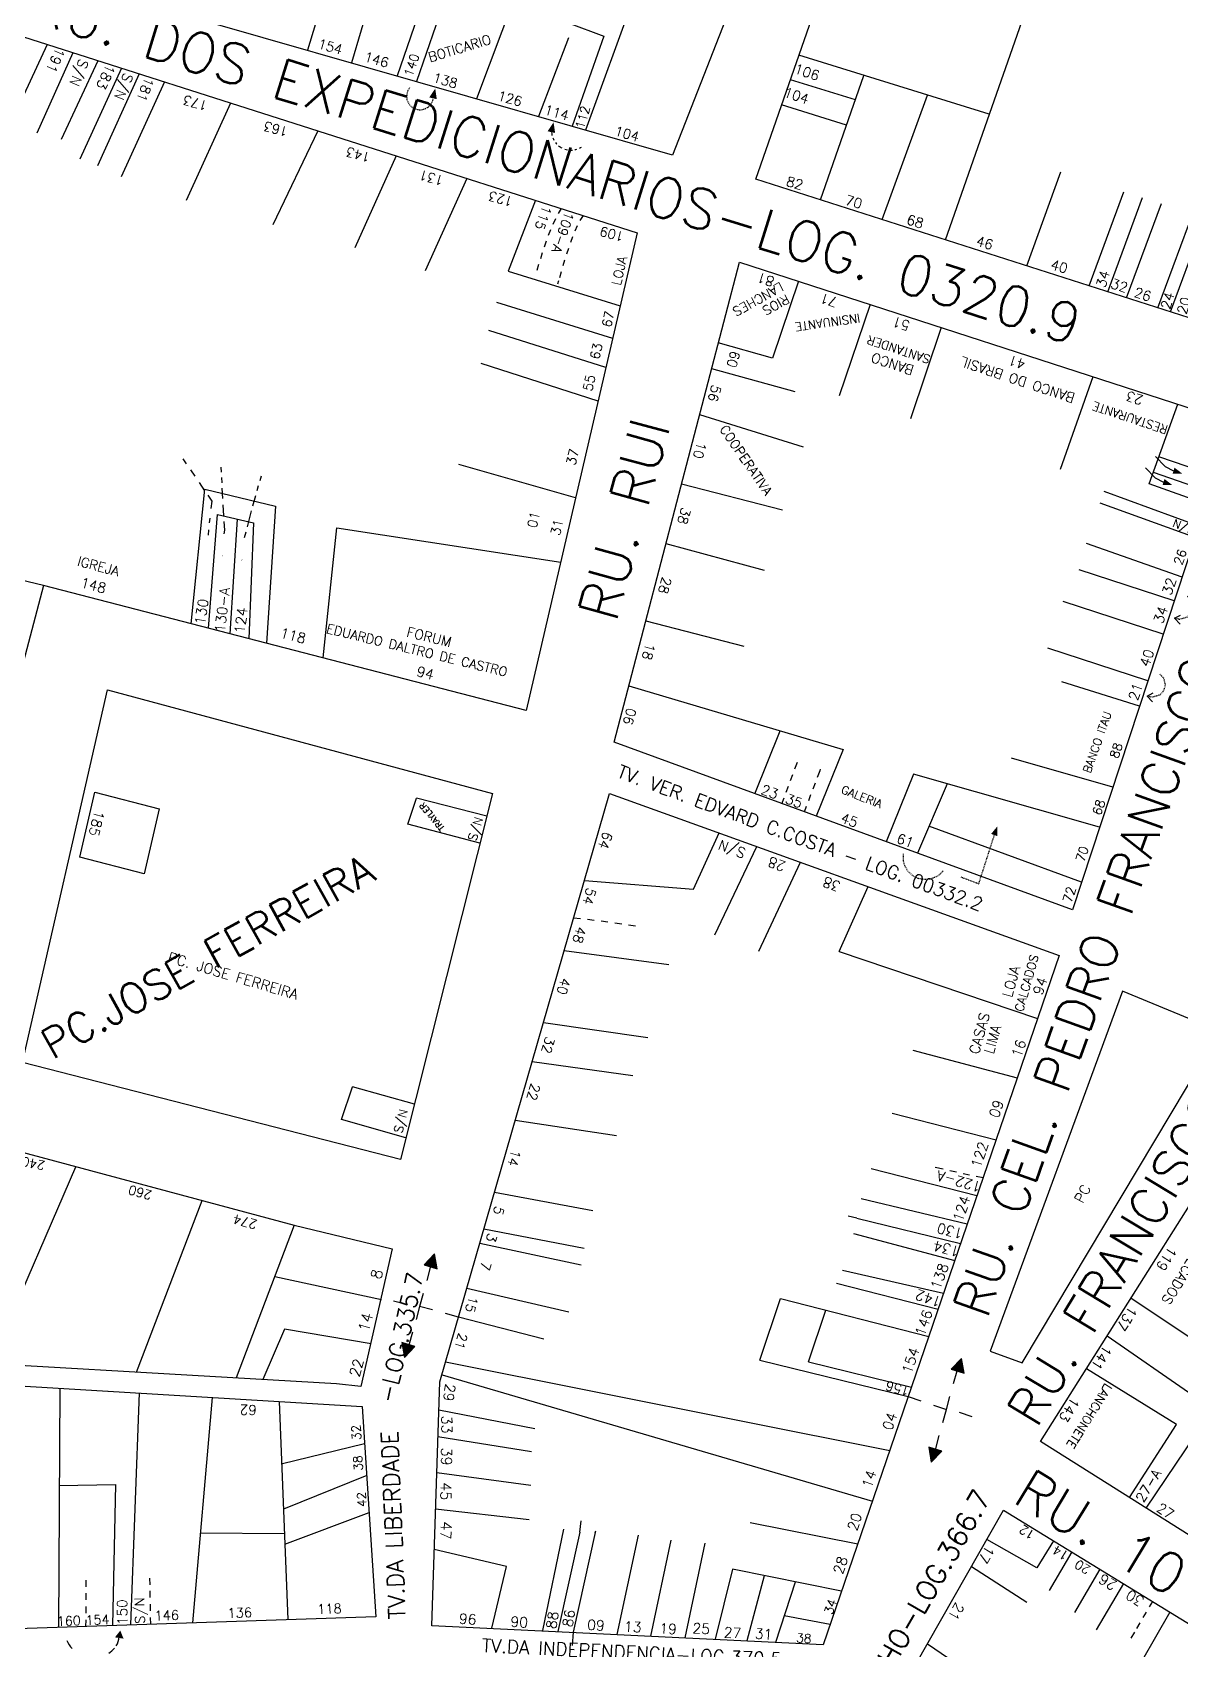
# Model space of a CAD drawing. Extents: x 714896 to 749292, y 8417558 to 8447149.
# Drawn here: x 739501.4 to 739673.9, y 8426007.8 to 8426250.7 of the extents above; entities that cross this region are included whole.
import ezdxf

# ---------------------------------------------------------------- set-up
doc = ezdxf.new("R2010")
doc.units = 0
doc.header["$MEASUREMENT"] = 0
doc.linetypes.add('ACAD_ISO03W100', pattern=[30, 12, -18])
doc.linetypes.add('ACAD_ISO07W100', pattern=[3.5, 0.5, -3])
for name, color, linetype in [('LOTE', 7, 'CONTINUOUS'), ('NUM-PORTA', 7, 'CONTINUOUS'), ('QUADRA', 6, 'CONTINUOUS'), ('TEXTO', 7, 'CONTINUOUS'), ('TEXTODERUA', 3, 'CONTINUOUS')]:
    doc.layers.add(name, color=color, linetype=linetype)
doc.styles.add('ROMANS', font='ROMANS.SHX', dxfattribs={"height": 1.5})

msp = doc.modelspace()

# ---------------------------------------------------------------- hatches: boundary and pattern name
at = {"layer": 'LOTE'}
for points in [[(739561.81, 8426067.21), (739560.25, 8426065.58), (739562.18, 8426064.98)], [(739557.26, 8426051.64), (739558.82, 8426053.28), (739556.89, 8426053.88)]]:
    msp.add_hatch(color=256, dxfattribs=at).paths.add_polyline_path(points)
at = {"layer": 'LOTE', "linetype": 'CONTINUOUS'}
msp.add_hatch(color=256, dxfattribs=at).paths.add_polyline_path([(739514.57, 8426010.64), (739513.77, 8426009.62), (739515.06, 8426009.43)])
at = {"layer": 'TEXTO'}
for points in [[(739641, 8426051.51), (739639.44, 8426049.88), (739641.37, 8426049.28)], [(739636.45, 8426035.94), (739638.01, 8426037.57), (739636.08, 8426038.17)]]:
    msp.add_hatch(color=256, dxfattribs=at).paths.add_polyline_path(points)

# ---------------------------------------------------------------- linework, layer by layer
at = {"layer": 'LOTE', "color": 7}
for p, q in [((739559.37, 8426303.53, 520.59), (739542.71, 8426247.97, 520.41)), ((739565.39, 8426300.29, 520.59), (739549.31, 8426246.08, 520.41)), ((739562.71, 8426263.04, 520.61), (739556.18, 8426244.11, 520.41)), ((739593.28, 8426260.14, 520.75), (739584.49, 8426235.98, 520.41)), ((739563.93, 8426257.39, 520.56), (739559.06, 8426243.28, 520.41)), ((739574.97, 8426259.08, 520.66), (739568.12, 8426240.68, 520.41)), ((739581.92, 8426249.84, 520.63), (739577.42, 8426238.01, 520.41)), ((739581.85, 8426252.1, 520.64), (739587.21, 8426250.1, 520.68)), ((739587.21, 8426250.1, 520.68), (739582.48, 8426236.56, 520.41)), ((739503.59, 8426248.83, 522.56), (739496.89, 8426234.35, 523.36)), ((739507.42, 8426247.6, 522.56), (739502.01, 8426235.51, 523.42)), ((739511.21, 8426246.4, 522.56), (739505.7, 8426234.55, 523.51)), ((739514.76, 8426245.26, 522.56), (739508.48, 8426231.63, 523.65)), ((739517.42, 8426244.42, 522.56), (739511.14, 8426230.62, 523.69)), ((739521.21, 8426243.21, 522.56), (739514.7, 8426228.98, 523.74)), ((739531.13, 8426240.05, 522.56), (739524.48, 8426225.42, 523.76)), ((739544.24, 8426235.87, 522.56), (739537.48, 8426221.74, 523.67)), ((739556.01, 8426232.11, 522.56), (739549.84, 8426218.32, 523.49)), ((739566.67, 8426228.72, 522.56), (739560.41, 8426214.85, 523.23)), ((739576.96, 8426225.44, 522.56), (739572.87, 8426214.79, 522.66)), ((739580.84, 8426224.2, 522.56), (739580.37, 8426223.44, 522.53)), ((739584.11, 8426223.16, 522.55), (739583.64, 8426222.4, 522.45)), ((739579.21, 8426220.99, 522.47), (739578.88, 8426220.14, 522.46)), ((739579.95, 8426222.64, 522.5), (739579.56, 8426221.82, 522.48)), ((739583.23, 8426221.6, 522.38), (739582.86, 8426220.78, 522.32)), ((739578.57, 8426219.28, 522.45), (739578.27, 8426218.41, 522.44)), ((739582.52, 8426219.94, 522.27), (739582.21, 8426219.08, 522.23)), ((739577.99, 8426217.54, 522.44), (739577.71, 8426216.66, 522.43)), ((739581.34, 8426216.46, 522.16), (739581.07, 8426215.58, 522.14)), ((739581.91, 8426218.22, 522.2), (739581.62, 8426217.34, 522.18)), ((739572.87, 8426214.79, 522.66), (739589.69, 8426209.6, 520.04)), ((739577.44, 8426215.78, 522.43), (739577.18, 8426214.89, 522.42)), ((739580.81, 8426214.69, 522.13), (739580.55, 8426213.8, 522.12)), ((739580.43, 8426213.35, 522.11), (739580.28, 8426212.84, 522.1)), ((739616.49, 8426213.29, 518.71), (739612.58, 8426201.74, 518.16)), ((739571.08, 8426210.13, 522.76), (739588.56, 8426204.73, 520.04)), ((739627.24, 8426209.78, 518.71), (739622.59, 8426196.05, 518.3)), ((739637.95, 8426206.34, 518.71), (739633.3, 8426192.61, 518.3)), ((739587.54, 8426200.32, 520.04), (739569.96, 8426205.89, 522.79)), ((739612.58, 8426201.74, 518.16), (739604.43, 8426204.01, 517.89)), ((739586.36, 8426195.26, 520.04), (739568.79, 8426200.94, 522.82)), ((739603.43, 8426200.17, 517.9), (739615.94, 8426196.72, 518.16)), ((739660.74, 8426198.95, 518.71), (739655.81, 8426185.02, 518.41)), ((739669.21, 8426182.88, 518.53), (739673.5, 8426194.81, 518.71)), ((739601.62, 8426193.26, 517.92), (739617.17, 8426188.41, 518.1)), ((739679.14, 8426183.99, 518.71), (739670.66, 8426186.91, 518.53)), ((739582.99, 8426180.74, 520.04), (739565.42, 8426185.74, 522.84)), ((739678.36, 8426181.62, 518.71), (739669.82, 8426184.56, 518.53)), ((739525.2, 8426161.85, 520.04), (739527.29, 8426182.06, 524.06)), ((739527.29, 8426182.06, 524.06), (739537.9, 8426179.5, 523.82)), ((739598.9, 8426182.86, 517.92), (739614.08, 8426178.96, 518)), ((739677.76, 8426179.82, 518.71), (739669.21, 8426182.88, 518.53)), ((739537.9, 8426179.5, 523.82), (739536.52, 8426158.93, 520.04)), ((739676.1, 8426174.79, 518.71), (739661.82, 8426179.96, 518.43)), ((739676.66, 8426176.5, 518.71), (739662.4, 8426181.7, 518.45)), ((739527.82, 8426161.17, 520.04), (739529.19, 8426178.25, 523.88)), ((739529.19, 8426178.25, 523.88), (739534.59, 8426177.01, 523.75)), ((739531.1, 8426160.33, 520.04), (739532.18, 8426177.57, 523.81)), ((739534.59, 8426177.01, 523.75), (739533.89, 8426159.6, 520.04)), ((739545.06, 8426156.72, 520.04), (739547.09, 8426176.25, 523.47)), ((739547.09, 8426176.25, 523.47), (739580.75, 8426171.09, 520.04)), ((739596.56, 8426173.89, 517.93), (739611.33, 8426169.88, 517.91)), ((739674.13, 8426168.82, 518.71), (739659.79, 8426173.9, 518.38)), ((739503.01, 8426167.58, 521.74), (739488.05, 8426171.22, 524.9)), ((739672.95, 8426165.27, 518.71), (739658.68, 8426169.96, 518.35)), ((739671.31, 8426160.28, 518.71), (739656.25, 8426165.17, 518.3)), ((739593.53, 8426162.3, 517.93), (739608.27, 8426158.46, 517.76)), ((739669, 8426153.28, 518.71), (739653.94, 8426158.16, 518.3)), ((739667.74, 8426149.48, 518.71), (739656.05, 8426153.11, 518.3)), ((739590.98, 8426152.54, 517.93), (739623.2, 8426142.96, 517.52)), ((739609.95, 8426136.3, 516.84), (739613.72, 8426145.76, 517.49)), ((739623.2, 8426142.96, 517.52), (739619.16, 8426132.93, 516.84)), ((739663.71, 8426137.28, 518.71), (739648.52, 8426141.67, 517.98)), ((739633.75, 8426139.23, 517.53), (739629.66, 8426129.1, 516.84)), ((739661.74, 8426131.32, 518.71), (739633.75, 8426139.23, 517.01)), ((739638.82, 8426137.79, 518.01), (739634.35, 8426127.38, 516.84)), ((739557.76, 8426131.74, 521.35), (739559.07, 8426135.64, 522.21)), ((739569.63, 8426132.94, 517.57), (739559.07, 8426135.64, 522.21)), ((739568.62, 8426128.9, 517.58), (739557.76, 8426131.74, 521.35)), ((739659.01, 8426123.06, 518.71), (739636.09, 8426131.43, 518.71)), ((739600.69, 8426121.97, 522.03), (739604.55, 8426130.43, 521.12)), ((739603.94, 8426115.14, 522.39), (739610.23, 8426128.39, 521.12)), ((739610.55, 8426112.65, 522.52), (739616.77, 8426126.03, 521.12)), ((739584.33, 8426123.29, 521.17), (739600.69, 8426121.97, 522.03)), ((739622.58, 8426112.6, 521.71), (739626.97, 8426122.36, 521.12)), ((739597, 8426110.62, 522.47), (739581.28, 8426112.74, 521.17)), ((739622.58, 8426112.6, 521.71), (739652.4, 8426102.54, 523.42)), ((739593.85, 8426099.67, 522.76), (739578.15, 8426101.89, 521.17)), ((739633.68, 8426097.81, 523.12), (739649.36, 8426093.66, 523.42)), ((739591.61, 8426093.95, 522.88), (739576.47, 8426096.07, 521.17)), ((739547.82, 8426087.39, 518.37), (739549.47, 8426092.31, 518.72)), ((739558.77, 8426089.69, 517.6), (739549.47, 8426092.31, 518.72)), ((739557.5, 8426084.63, 517.61), (739547.82, 8426087.39, 518.37)), ((739589.14, 8426084.96, 523.12), (739573.93, 8426087.26, 521.17)), ((739630.56, 8426088.33, 523.44), (739646.18, 8426084.36, 523.42)), ((739495.06, 8426050.69, 522.94), (739507.91, 8426080.29, 518.71)), ((739627.43, 8426080.05, 523.67), (739643.31, 8426075.98, 523.42)), ((739517.03, 8426049.43, 522.94), (739526.85, 8426075.22, 519.19)), ((739585.56, 8426073.68, 523.43), (739570.8, 8426076.45, 521.17)), ((739625.93, 8426075.55, 523.78), (739641.85, 8426071.72, 523.42)), ((739625.23, 8426072.57, 523.84), (739623.96, 8426072.86, 523.85)), ((739625.23, 8426072.57, 523.84), (739640.84, 8426068.78, 523.42)), ((739540.72, 8426071.5, 519.69), (739532, 8426048.58, 522.94)), ((739584.27, 8426068.01, 523.64), (739569.21, 8426070.94, 521.17)), ((739624.75, 8426070.29, 523.89), (739639.96, 8426066.2, 523.42)), ((739583.85, 8426065.52, 523.74), (739568.59, 8426068.78, 521.17)), ((739553.83, 8426060.29, 522.83), (739537.78, 8426063.78, 519.72)), ((739622.21, 8426062.81, 524.08), (739637.47, 8426058.9, 523.42)), ((739623.1, 8426064.75, 524.02), (739638.29, 8426061.32, 523.42)), ((739581.96, 8426058.46, 524.03), (739566.63, 8426061.99, 521.17)), ((739613.79, 8426060.52, 524.52), (739636.05, 8426054.78, 523.41)), ((739666.47, 8426060.58, 521.15), (739679.68, 8426051.75, 520.42)), ((739539.27, 8426055.92, 520.85), (739536, 8426048.35, 522.94)), ((739552.28, 8426053.7, 522.83), (739539.27, 8426055.92, 520.58)), ((739578.21, 8426054.39, 524.38), (739565.39, 8426057.7, 521.17)), ((739662.87, 8426054.89, 521.15), (739675.75, 8426046.01, 520.48)), ((739610.67, 8426051.25, 524.9), (739632.98, 8426045.8, 523.41)), ((739617.97, 8426050.99, 1047.86), (739633.46, 8426047.21, 1046.83)), ((739673.31, 8426041.58, 520.52), (739659.76, 8426049.97, 521.15)), ((739505.47, 8426047.04, 522.88), (739505.27, 8426011.13, 522.83)), ((739516.15, 8426011.49, 522.83), (739517.45, 8426046.32, 522.88)), ((739525.45, 8426011.8, 522.83), (739528.43, 8426045.66, 522.88)), ((739538.42, 8426045.06, 522.88), (739539.76, 8426012.28, 522.83)), ((739576.87, 8426040.92, 524.76), (739562.45, 8426043.73, 526.2)), ((739666.22, 8426030.6, 520.87), (739673.31, 8426041.58, 520.52)), ((739538.75, 8426035.68, 521.32), (739551.29, 8426038.74, 520.82)), ((739576.37, 8426037.49, 525), (739562.31, 8426039.75, 526.2)), ((739668.72, 8426029.03, 520.87), (739676.22, 8426040.09, 520.45)), ((739551.6, 8426033.93, 520.82), (739539.08, 8426028.85, 521.58)), ((739576.28, 8426032.42, 525.43), (739562.13, 8426034.34, 526.2)), ((739505.39, 8426032.44, 521.56), (739513.87, 8426032.58, 521.52)), ((739513.87, 8426032.58, 521.52), (739513.41, 8426011.4, 522.83)), ((739576.02, 8426027.28, 525.95), (739561.95, 8426028.88, 526.2)), ((739539.29, 8426023.64, 521.67), (739551.96, 8426028.38, 520.82)), ((739583.62, 8426025.42, 526.2), (739583.81, 8426027.1, 526)), ((739609.21, 8426026.87, 525.66), (739625.4, 8426023.66, 523.4)), ((739526.64, 8426025.31, 521.65), (739539.2, 8426025.22, 521.54)), ((739581.17, 8426025.89, 526.13), (739578.04, 8426010.63, 530.35)), ((739583.62, 8426025.42, 526.2), (739580.32, 8426010.52, 530.35)), ((739585.91, 8426025.35, 526.21), (739582.65, 8426010.4, 530.35)), ((739585.91, 8426025.35, 526.21), (739586.01, 8426025.63, 526.17)), ((739592.37, 8426024.97, 526.23), (739589.18, 8426010.07, 530.35)), ((739597.32, 8426024.2, 526.27), (739594.25, 8426009.82, 530.35)), ((739652.31, 8426020.06, 523.66), (739644.8, 8426024.3, 523.48)), ((739654.83, 8426024.12, 523.92), (739652.31, 8426020.06, 523.66)), ((739572.61, 8426020.28, 526.88), (739561.75, 8426022.82, 526.2)), ((739602.41, 8426023.75, 526.2), (739599.4, 8426009.56, 530.35)), ((739657.55, 8426022.46, 523.92), (739654.18, 8426016.68, 523.62)), ((739570.41, 8426011.02, 530.35), (739572.61, 8426020.28, 526.88)), ((739606.57, 8426019.88, 526.55), (739603.99, 8426009.33, 530.35)), ((739622.97, 8426016.57, 523.39), (739606.57, 8426019.88, 526.55)), ((739642.51, 8426020.28, 523.48), (739650.81, 8426014.92, 523.56)), ((739661.79, 8426019.86, 523.92), (739657.98, 8426013.37, 523.59)), ((739509.43, 8426017.2, 522.52), (739509.43, 8426018.2, 522.47)), ((739519.04, 8426017.53, 522.52), (739519.02, 8426018.53, 522.47)), ((739611.34, 8426018.87, 526.37), (739608.72, 8426009.09, 530.35)), ((739615.98, 8426017.9, 525.94), (739613.03, 8426008.87, 530.35)), ((739665.34, 8426017.69, 523.92), (739661.24, 8426010.74, 523.57)), ((739509.42, 8426015.27, 522.62), (739509.43, 8426016.27, 522.57)), ((739509.42, 8426013.27, 522.73), (739509.42, 8426014.27, 522.67)), ((739519.08, 8426015.59, 522.62), (739519.06, 8426016.59, 522.57)), ((739519.11, 8426013.59, 522.73), (739519.1, 8426014.59, 522.67)), ((739509.41, 8426011.27, 522.83), (739509.42, 8426012.27, 522.78)), ((739519.15, 8426011.59, 522.83), (739519.13, 8426012.59, 522.78)), ((739621.25, 8426011.53, 523.31), (739614.31, 8426012.83, 527.34)), ((739672.3, 8426013.42, 523.92), (739653.11, 8425980.15, 523.48)), ((739635.87, 8426008.64, 523.48), (739642.17, 8426004.36, 523.46))]:
    msp.add_line(p, q, dxfattribs=at)
at = {"layer": 'LOTE'}
for p, q in [((739527.7, 8426181.17), (739528.34, 8426180.25)), ((739528.34, 8426180.25), (739528.2, 8426179.13)), ((739561.15, 8426065.18), (739560.62, 8426063.23)), ((739560.08, 8426061.28), (739559.55, 8426059.33)), ((739557.6, 8426059.59), (739555.65, 8426060.13)), ((739559.55, 8426059.33), (739559.01, 8426057.38)), ((739561.49, 8426058.79), (739559.55, 8426059.33)), ((739565.39, 8426057.7), (739563.44, 8426058.24)), ((739558.47, 8426055.43), (739557.94, 8426053.48)), ((739582.65, 8426010.4), (739582.47, 8426008.38))]:
    msp.add_line(p, q, dxfattribs=at)
at = {"layer": 'LOTE', "color": 7, "ltscale": 0.35}
for p, q in [((739615.96, 8426140.08, 517.28), (739616.34, 8426141.07, 517.34)), ((739615.3, 8426138.32, 517.16), (739615.63, 8426139.2, 517.23)), ((739619.36, 8426138.81, 517.28), (739619.74, 8426139.82, 517.34)), ((739613.99, 8426134.82, 516.84), (739614.31, 8426135.7, 516.93)), ((739614.64, 8426136.57, 517.02), (739614.97, 8426137.45, 517.1)), ((739618.04, 8426135.32, 517.02), (739618.36, 8426136.19, 517.09)), ((739618.69, 8426137.06, 517.16), (739619.03, 8426137.94, 517.22)), ((739617.39, 8426133.58, 516.84), (739617.71, 8426134.45, 516.93))]:
    msp.add_line(p, q, dxfattribs=at)
at = {"layer": 'LOTE', "color": 7, "linetype": 'ACAD_ISO07W100', "ltscale": 0.35}
msp.add_line((739619.75, 8426139.83, 517.34), (739619.81, 8426139.99, 517.35), dxfattribs=at)
at = {"layer": 'LOTE', "color": 7, "ltscale": 0.1}
for p, q in [((739583.73, 8426117.52, 521.33), (739582.69, 8426117.61, 521.17)), ((739585.8, 8426117.3, 521.6), (739584.76, 8426117.41, 521.48)), ((739587.86, 8426117.03, 521.8), (739586.83, 8426117.17, 521.71)), ((739589.92, 8426116.73, 521.96), (739588.89, 8426116.88, 521.88)), ((739591.97, 8426116.42, 522.08), (739590.95, 8426116.58, 522.02)), ((739637.02, 8426080.23, 523.55), (739638.25, 8426079.96, 523.54)), ((739639.24, 8426079.74, 523.53), (739640.22, 8426079.52, 523.51)), ((739641.21, 8426079.3, 523.49), (739642.19, 8426079.09, 523.47)), ((739643.18, 8426078.88, 523.45), (739644.23, 8426078.66, 523.42)), ((739669.68, 8426015.03, 523.92), (739669.21, 8426014.22, 523.84)), ((739667.77, 8426011.78, 523.68), (739667.29, 8426010.97, 523.64)), ((739668.73, 8426013.41, 523.78), (739668.25, 8426012.6, 523.73)), ((739666.96, 8426010.42, 523.62), (739666.41, 8426009.51, 523.58))]:
    msp.add_line(p, q, dxfattribs=at)
at = {"layer": 'LOTE', "color": 7}
for points in [[(739638.57, 8426219.5), (739655.99, 8426269.33)], [(739645.16, 8426238.36), (739616.55, 8426247.22)], [(739625.03, 8426240.52), (739615.27, 8426243.55)], [(739619.78, 8426225.5), (739626.31, 8426244.19)], [(739629.04, 8426222.54), (739635.86, 8426241.24)], [(739623.7, 8426236.73), (739613.95, 8426239.77)], [(739650.78, 8426215.6), (739655.92, 8426229.7)], [(739660.17, 8426212.6), (739665.36, 8426226.73)], [(739662.98, 8426211.7), (739668.2, 8426225.84)], [(739665.8, 8426210.8), (739671.03, 8426224.95)], [(739670.5, 8426209.3), (739675.09, 8426221.68)], [(739672.38, 8426208.7), (739676.95, 8426221.01)]]:
    msp.add_lwpolyline(points, dxfattribs=at)
at = {"layer": 'LOTE'}
for points, elevation in [([(739561.56, 8426240.76, 1.16, 0, 0), (739561.9, 8426242.22, 0, 0, 0)], 531.95), ([(739579.35, 8426235.68, 1.16, 0, 0), (739579.68, 8426237.14, 0, 0, 0)], 918.3)]:
    msp.add_lwpolyline(points, format="xyseb", dxfattribs=dict(at, elevation=elevation))
at = {"layer": 'LOTE', "linetype": 'CONTINUOUS', "flags": 128}
for points in [[(739670.14, 8426186.94), (739671.6, 8426185.48), (739672.85, 8426184.82)], [(739668.63, 8426185.24), (739670.09, 8426183.77), (739671.34, 8426183.12)]]:
    msp.add_lwpolyline(points, dxfattribs=at)
at = {"layer": 'LOTE'}
for points in [[(739523.98, 8426186.59), (739524.47, 8426185.88)], [(739525.11, 8426184.94), (739525.75, 8426183.99)], [(739529.7, 8426185.35), (739529.73, 8426184.61)], [(739526.4, 8426183.05), (739527.24, 8426181.83)], [(739529.77, 8426183.82), (739529.81, 8426183.02)], [(739529.85, 8426182.22), (739529.93, 8426180.63)], [(739535.31, 8426182.55), (739535.1, 8426181.82)], [(739535.73, 8426184.03), (739535.52, 8426183.29)], [(739529.99, 8426179.68), (739530.09, 8426178.04)], [(739534.89, 8426181.08), (739534.45, 8426179.52)], [(739528.03, 8426177.7), (739527.95, 8426176.99)], [(739530.15, 8426177.18), (739530.24, 8426175.91), (739530.13, 8426175.36)], [(739534.25, 8426178.78), (739533.62, 8426176.41)], [(739527.84, 8426175.94), (739527.75, 8426175.13)], [(739533.42, 8426175.62), (739533.2, 8426174.74)]]:
    msp.add_lwpolyline(points, dxfattribs=at)
for points in [[(739672.85, 8426184.82, 0.966, 0, 0), (739674.14, 8426184.41, 0, 0, 0)], [(739671.34, 8426183.12, 0.966, 0, 0), (739672.62, 8426182.71, 0, 0, 0)], [(739527.67, 8426174.31, 0, 0, 0), (739527.56, 8426173.15, 0.972, 0, 0), (739527.43, 8426171.81, 0, 0, 0)], [(739530.15, 8426174.68, 0, 0, 0), (739529.99, 8426173.16, 0.973, 0, 0), (739529.95, 8426172.09, 0, 0, 0)], [(739532.97, 8426173.8, 0, 0, 0), (739532.91, 8426172.77, 0.974, 0, 0), (739532.91, 8426171.47, 0, 0, 0)]]:
    msp.add_lwpolyline(points, format="xyseb", dxfattribs=at)
at = {"layer": 'LOTE', "color": 7, "linetype": 'ACAD_ISO03W100', "ltscale": 0.003, "flags": 128}
for points in [[(739674.92, 8426166), (739675.48, 8426165.37), (739675.73, 8426164.33), (739675.43, 8426163.39), (739674.88, 8426162.83), (739673.78, 8426162.49), (739672.98, 8426162.68)], [(739670.79, 8426154.3), (739671.36, 8426153.67), (739671.6, 8426152.63), (739671.31, 8426151.7), (739670.76, 8426151.13), (739669.66, 8426150.8), (739668.86, 8426150.98)]]:
    msp.add_lwpolyline(points, dxfattribs=at)
at = {"layer": 'LOTE', "color": 7, "flags": 128}
for points in [[(739672.98, 8426162.68), (739673.91, 8426163.14)], [(739672.98, 8426162.68), (739673.82, 8426161.79)], [(739668.86, 8426150.98), (739669.79, 8426151.45)], [(739668.86, 8426150.98), (739669.7, 8426150.1)]]:
    msp.add_lwpolyline(points, dxfattribs=at)
at = {"layer": 'LOTE', "linetype": 'CONTINUOUS'}
msp.add_lwpolyline([(739518.18, 8426124.29), (739508.49, 8426126.78), (739510.72, 8426136.53), (739520.4, 8426134.04), (739518.18, 8426124.29)], close=True, dxfattribs=at)
at = {"layer": 'LOTE', "color": 5}
msp.add_lwpolyline([(739645.89, 8426130.12, 0.966, 0, 0), (739646.35, 8426131.39, 0, 0, 0)], format="xyseb", dxfattribs=at)
at = {"layer": 'LOTE', "color": 5, "linetype": 'ACAD_ISO03W100', "ltscale": 0.003, "flags": 128}
msp.add_lwpolyline([(739640.88, 8426123.83), (739643.58, 8426122.8), (739646.12, 8426130.69)], dxfattribs=at)
at = {"layer": 'LOTE', "color": 3, "linetype": 'ACAD_ISO03W100', "ltscale": 0.003, "flags": 128}
msp.add_lwpolyline([(739638.22, 8426124.73), (739637.82, 8426124.29), (739637.29, 8426123.89), (739636.37, 8426123.51), (739635.45, 8426123.41), (739634.47, 8426123.59), (739633.78, 8426123.92), (739633, 8426124.6), (739632.45, 8426125.52), (739632.28, 8426126.14), (739632.27, 8426127.31)], dxfattribs=at)
at = {"layer": 'LOTE'}
for points in [[(739560.25, 8426065.58), (739562.18, 8426064.98), (739561.81, 8426067.21), (739560.25, 8426065.58)], [(739558.82, 8426053.28), (739556.89, 8426053.88), (739557.26, 8426051.64), (739558.82, 8426053.28)]]:
    msp.add_lwpolyline(points, close=True, dxfattribs=at)
at = {"layer": 'LOTE', "color": 7, "elevation": 1047.86, "flags": 128}
for points in [[(739610.67, 8426051.25), (739613.79, 8426060.52)], [(739617.97, 8426050.99), (739620.59, 8426058.77)]]:
    msp.add_lwpolyline(points, dxfattribs=at)
at = {"layer": 'LOTE', "color": 7, "linetype": 'CONTINUOUS', "flags": 128}
for points in [[(739563.45, 8426050.98), (739630.19, 8426037.67)], [(739562.93, 8426049.06), (739627.59, 8426030.07)]]:
    msp.add_lwpolyline(points, dxfattribs=at)
at = {"layer": 'LOTE', "color": 7, "linetype": 'ACAD_ISO03W100', "ltscale": 0.003}
msp.add_arc((739559.61, 8426241.05), 2.01, 140.8869, 350.6922, dxfattribs=at)
at = {"layer": 'LOTE', "ltscale": 0.35}
for centre, radius, start, end in [((739582.26, 8426235.88, 386.34), 2.9, 184.6809, 193.8723), ((739582.26, 8426235.88, 386.34), 2.9, 201.851, 209.4615), ((739582.26, 8426235.88, 386.34), 2.9, 217.9413, 224.2617), ((739582.26, 8426235.88, 386.34), 2.9, 231.1712, 242.2365), ((739582.26, 8426235.88, 386.34), 2.9, 251.7338, 259.9352), ((739582.26, 8426235.88, 386.34), 2.9, 267.3062, 275.1882), ((739582.26, 8426235.88, 386.34), 2.9, 282.134, 288.6732), ((739581.84, 8426236.76, 520.41), 3.9, 296.2982, 301.4986)]:
    msp.add_arc(centre, radius, start, end, dxfattribs=at)
at = {"layer": 'LOTE', "ltscale": 0.1}
for centre, radius, start, end in [((739511.33, 8426009.97), 3.09, 328.2229, 354.8913), ((739510.48, 8426010.83), 4.29, 202.8574, 222.4718), ((739510.48, 8426010.83), 4.29, 303.3043, 318.4183)]:
    msp.add_arc(centre, radius, start, end, dxfattribs=at)
at = {"layer": 'QUADRA', "color": 6}
msp.add_line((739612.27, 8426227.9), (739612.27, 8426227.9), dxfattribs=at)
msp.add_line((739612.27, 8426227.9), (739612.27, 8426227.9), dxfattribs=at)
for points, elevation in [([(739525.34, 8426321.9), (739613.93, 8426274.09), (739597.53, 8426232.24), (739505.3, 8426258.71), (739525.34, 8426321.9)], 520.5), ([(739665.18, 8426106.67), (739645.31, 8426052.62), (739650.09, 8426050.84), (739679.84, 8426100.62), (739665.18, 8426106.67)], 522.39)]:
    msp.add_lwpolyline(points, close=True, dxfattribs=dict(at, elevation=elevation))
at = {"layer": 'QUADRA', "color": 6, "linetype": 'CONTINUOUS'}
for points in [[(739641.87, 8426319.89), (739709.9, 8426274.02), (739686.46, 8426204.2), (739610.06, 8426228.61), (739641.87, 8426319.89)], [(739552.96, 8426012.72), (739476.59, 8426010.17), (739470.88, 8426115.77), (739491.15, 8426116.14), (739485.62, 8426086.27), (739540.72, 8426071.5), (739555.41, 8426067.95), (739550.74, 8426047.3), (739547.07, 8426047.71), (739474.33, 8426051.88), (739474.49, 8426048.9), (739550.94, 8426044.31), (739552.96, 8426012.72)]]:
    msp.add_lwpolyline(points, close=True, dxfattribs=at)
at = {"layer": 'QUADRA', "color": 6}
for points in [[(739498.75, 8426250.37), (739592.24, 8426220.56), (739575.58, 8426148.84), (739503.01, 8426167.58), (739493.78, 8426132.62), (739475.26, 8426132.72), (739438.96, 8426175.76), (739498.75, 8426250.37)], [(739607.6, 8426216.16), (739681.82, 8426192.11), (739657.64, 8426118.87), (739588.77, 8426144.04), (739607.6, 8426216.16)], [(739512.63, 8426151.94), (739570.49, 8426136.35), (739556.68, 8426081.37), (739499.87, 8426095.95), (739512.63, 8426151.94)], [(739620.21, 8426008.51), (739561.37, 8426011.35), (739562.58, 8426047.97), (739588.1, 8426136.36), (739655.65, 8426112.04), (739620.21, 8426008.51)], [(739697.62, 8426109.91), (739747.13, 8426081.36), (739696.17, 8426011.75), (739652.84, 8426039.01), (739697.62, 8426109.91)], [(739647.32, 8426028.73), (739691.93, 8426001.41), (739671.21, 8425968.6), (739628.56, 8425995.81), (739647.32, 8426028.73)]]:
    msp.add_lwpolyline(points, close=True, dxfattribs=at)
at = {"layer": 'TEXTO'}
for p, q in [((739639.79, 8426047.72), (739640.32, 8426049.67)), ((739632.98, 8426045.8), (739634.89, 8426045.14)), ((739636.8, 8426044.48), (739638.72, 8426043.82)), ((739638.18, 8426041.87), (739638.72, 8426043.82)), ((739638.72, 8426043.82), (739639.25, 8426045.77)), ((739640.63, 8426043.45), (739642.54, 8426042.79)), ((739637.11, 8426037.97), (739637.64, 8426039.92))]:
    msp.add_line(p, q, dxfattribs=at)
for points in [[(739639.44, 8426049.88), (739641.37, 8426049.28), (739641, 8426051.51), (739639.44, 8426049.88)], [(739638.01, 8426037.57), (739636.08, 8426038.17), (739636.45, 8426035.94), (739638.01, 8426037.57)]]:
    msp.add_lwpolyline(points, close=True, dxfattribs=at)

# ---------------------------------------------------------------- texts
at = {"layer": 'NUM-PORTA', "color": 7, "style": 'ROMANS'}
for s, height, rotation, p in [('191', 1.5, 245.7002, (739504.95, 8426248.54)), ('154', 1.449, 343.9433, (739544.13, 8426248.33, 520.42)), ('146', 1.448, 343.935, (739551.09, 8426246.37, 520.42)), ('S/N', 1.5, 247.5311, (739508.46, 8426246.79)), ('183', 1.5, 245.1093, (739512.52, 8426246.03)), ('140', 1.352, 71.6925, (739558.44, 8426243.88, 520.4)), ('106', 1.48, 341.1671, (739615.72, 8426244.6)), ('S/N', 1.5, 247.5311, (739515.17, 8426244.69)), ('181', 1.43, 248.0373, (739518.35, 8426244.05)), ('138', 1.448, 343.9334, (739561.42, 8426243.25, 508.97)), ('173', 1.431, 164.5776, (739527.8, 8426240.27)), ('126', 1.448, 343.911, (739571.13, 8426240.54, 520.43)), ('104', 1.48, 341.2336, (739614.14, 8426241.07)), ('114', 1.448, 343.8991, (739578.17, 8426238.43, 520.43)), ('112', 1.352, 73.9812, (739584.22, 8426236.04, 520.41)), ('163', 1.431, 164.6128, (739539.91, 8426236.35)), ('104', 1.447, 343.8536, (739588.73, 8426235.24, 520.44)), ('143', 1.431, 164.6258, (739552.29, 8426232.5)), ('131', 1.431, 164.6479, (739563.29, 8426229.03)), ('82', 1.479, 343.4044, (739614.5, 8426227.66)), ('123', 1.43, 164.656, (739573.69, 8426225.87)), ('70', 1.479, 343.3481, (739623.37, 8426224.86)), ('115', 1.43, 250.024, (739578.09, 8426224.79)), ('109-A', 1.43, 250.7384, (739581.44, 8426223.87)), ('68', 1.479, 343.3481, (739632.6, 8426221.91)), ('109', 1.427, 165.3045, (739590.38, 8426220.6)), ('46', 1.48, 343.3279, (739643.04, 8426218.7)), ('40', 1.48, 343.3232, (739654.25, 8426215.15)), ('81', 1.479, 161.937, (739612.99, 8426213.83)), ('34', 1.48, 73.1005, (739662.57, 8426212.19)), ('32', 1.48, 342.0539, (739663.27, 8426212.32)), ('71', 1.48, 162.0058, (739622.48, 8426210.74, -518.71)), ('26', 1.48, 342.0513, (739666.78, 8426211)), ('24', 1.479, 72.7157, (739672.27, 8426208.94)), ('67', 1.419, 77.2283, (739588.29, 8426206.25)), ('20', 1.48, 72.7128, (739674.73, 8426208.19)), ('51', 1.48, 162.0058, (739633.36, 8426207.21, -518.71)), ('63', 1.42, 77.1841, (739586.52, 8426201.43)), ('60', 1.454, 254.2562, (739606.35, 8426202.96)), ('41', 1.479, 162.039, (739650.75, 8426201.41)), ('55', 1.42, 77.2093, (739585.45, 8426196.68)), ('56', 1.454, 254.2464, (739603.5, 8426197.83)), ('23', 1.478, 162.0258, (739668.43, 8426196.05)), ('37', 1.42, 77.2406, (739582.95, 8426185.54)), ('10', 1.453, 254.2236, (739601.28, 8426189.27)), ('01', 1.431, 77.0623, (739577.09, 8426176.12)), ('31', 1.421, 77.2496, (739580.6, 8426175)), ('38', 1.453, 254.2347, (739598.93, 8426179.42)), ('S/N', 1.26, 157.6334, (739676.26, 8426176.31)), ('26', 1.352, 71.4279, (739674.11, 8426170.55)), ('148', 1.491, 345.4288, (739508.49, 8426167.36)), ('28', 1.453, 254.2178, (739596.05, 8426168.98)), ('32', 1.5, 71.4431, (739672.49, 8426166.01)), ('130', 1.523, 81.4687, (739527.25, 8426161.59)), ('130-A', 1.523, 83.2241, (739530.26, 8426160.46)), ('124', 1.521, 83.0636, (739533.22, 8426160.3)), ('34', 1.5, 71.4303, (739671.23, 8426161.73)), ('118', 1.514, 345.8173, (739538.46, 8426159.8)), ('18', 1.454, 254.3286, (739593.6, 8426159.05)), ('40', 1.5, 71.4609, (739669.16, 8426155.25)), ('94', 1.517, 345.7349, (739558.96, 8426154.03)), ('21', 1.5, 71.4342, (739667.43, 8426150.18)), ('06', 1.455, 254.5852, (739590.74, 8426149.31)), ('88', 1.352, 71.4927, (739664.5, 8426141.49)), ('23', 1.487, 339.6892, (739610.72, 8426136.35)), ('35', 1.487, 339.7194, (739614.35, 8426134.97)), ('185', 1.5, 256.0024, (739510.74, 8426133.91)), ('68', 1.353, 71.5652, (739661.89, 8426132.96)), ('S/N', 1.32, 72.2572, (739568.03, 8426129.1)), ('45', 1.486, 339.6643, (739622.68, 8426132.1)), ('64', 1.514, 249.5159, (739587.22, 8426130.78)), ('S/N', 1.515, 159.5335, (739608.71, 8426128)), ('61', 1.486, 339.6643, (739631.09, 8426129.02)), ('28', 1.516, 159.6846, (739614.7, 8426126)), ('70', 1.356, 71.6763, (739659.38, 8426125.96)), ('38', 1.516, 159.6781, (739622.94, 8426122.99)), ('54', 1.462, 254.2912, (739584.69, 8426122.3)), ('72', 1.391, 73.1755, (739657.51, 8426119.83)), ('48', 1.462, 254.2604, (739583.18, 8426116.51)), ('40', 1.461, 254.1277, (739580.82, 8426108.79)), ('94', 1.535, 71.3094, (739653.1, 8426105.95)), ('32', 1.462, 254.1448, (739578.5, 8426099.96)), ('16', 1.535, 71.3094, (739649.9, 8426096.58)), ('22', 1.462, 254.0842, (739576.32, 8426092.91)), ('09', 1.535, 71.3444, (739646.53, 8426087.52)), ('S/N', 1.319, 76.0024, (739556.92, 8426085.24)), ('14', 1.462, 254.0539, (739573.41, 8426083)), ('122', 1.535, 71.3484, (739643.81, 8426079.98)), ('240', 1.367, 168.5756, (739503.34, 8426081.11)), ('260', 1.385, 164.6485, (739519.45, 8426076.62)), ('122-A', 1.536, 164.487, (739644.09, 8426077.94)), ('124', 1.536, 71.294, (739641.08, 8426071.88)), ('274', 1.407, 165.1976, (739535.25, 8426072.25)), ('5', 1.46, 254.0366, (739570.91, 8426074.5)), ('3', 1.46, 254.0559, (739569.85, 8426070.43)), ('130', 1.536, 166.1723, (739641.36, 8426070.94)), ('134', 1.536, 164.9931, (739640.82, 8426068.22)), ('119', 1.482, 237.3379, (739672.21, 8426068.48)), ('7', 1.47, 254.1073, (739568.93, 8426066.18)), ('138', 1.536, 70.2222, (739637.75, 8426061.73)), ('8', 1.64, 75.3327, (739553.72, 8426063.28)), ('142', 1.536, 161.0294, (739638.12, 8426060.62)), ('14', 1.642, 75.4179, (739551.88, 8426055.38)), ('15', 1.4, 254.1073, (739567.03, 8426060.96)), ('146', 1.536, 71.1988, (739635.41, 8426054.74)), ('137', 1.482, 237.5376, (739666.24, 8426059.5)), ('21', 1.4, 254.1073, (739565.43, 8426055.44)), ('22', 1.562, 73.8125, (739550.45, 8426048.62)), ('154', 1.536, 71.3064, (739633.44, 8426049.08)), ('141', 1.482, 237.5601, (739662.44, 8426053.63)), ('29', 1.525, 261.8992, (739563.45, 8426047.77)), ('156', 1.4, 164.9301, (739633.29, 8426047.21)), ('62', 1.473, 178.565, (739535.09, 8426044.48)), ('143', 1.482, 237.6634, (739657.58, 8426045.81)), ('32', 1.346, 94.3423, (739550.8, 8426039.29)), ('33', 1.581, 270.9061, (739562.82, 8426042.92)), ('04', 1.536, 71.2369, (739630.5, 8426040.57)), ('38', 1.33, 93.8249, (739551.04, 8426034.7)), ('39', 1.583, 270.8718, (739562.78, 8426038.11)), ('14', 1.536, 71.3346, (739627.42, 8426031.91)), ('27-A', 1.48, 58.7184, (739668.31, 8426029.74)), ('42', 1.316, 93.63, (739551.57, 8426029.25)), ('45', 1.583, 269.1922, (739562.74, 8426032.94)), ('27', 1.479, 326.8864, (739670.16, 8426028.68)), ('47', 1.582, 267.6976, (739562.78, 8426027.07)), ('20', 1.536, 71.4099, (739625.23, 8426025.5)), ('12', 1.354, 148.6623, (739652.17, 8426025.39)), ('28', 1.536, 71.4989, (739623.1, 8426018.97)), ('17', 1.516, 240.0856, (739644.73, 8426023.56)), ('14', 1.4, 148.5698, (739657.26, 8426022.27)), ('20', 1.354, 148.5936, (739660.52, 8426020.15)), ('26', 1.563, 148.5172, (739664.51, 8426017.88)), ('150', 1.5, 90.7806, (739515.64, 8426011.48)), ('S/N', 1.443, 91.6273, (739518.26, 8426011.68)), ('118', 1.436, 2.1681, (739544.18, 8426013.13)), ('34', 1.331, 71.4648, (739621.57, 8426012.93)), ('21', 1.515, 240.1592, (739640.16, 8426015)), ('30', 1.564, 148.4847, (739668.59, 8426015.47)), ('160', 1.4, 1.8614, (739505.05, 8426011.34)), ('154', 1.4, 1.8614, (739509.36, 8426011.5)), ('146', 1.444, 1.9244, (739519.71, 8426012.15)), ('136', 1.442, 1.9916, (739530.69, 8426012.53)), ('96', 1.537, 356.1159, (739565.41, 8426011.68)), ('90', 1.534, 356.4357, (739573.16, 8426011.24)), ('88', 1.532, 81.7386, (739580.06, 8426010.8)), ('86', 1.532, 80.8546, (739582.51, 8426011.07)), ('09', 1.532, 356.6137, (739584.7, 8426010.77)), ('13', 1.532, 356.7526, (739590.24, 8426010.5)), ('19', 1.532, 356.6237, (739595.55, 8426010.23)), ('25', 1.532, 356.5185, (739600.52, 8426010.25)), ('27', 1.532, 356.7726, (739605.23, 8426009.63)), ('31', 1.532, 356.6449, (739609.89, 8426009.43)), ('38', 1.328, 356.679, (739616.12, 8426008.89))]:
    msp.add_text(s, height=height, rotation=rotation, dxfattribs=at).set_placement(p)
at = {"layer": 'TEXTO', "color": 7, "style": 'ROMANS'}
for s, height, rotation, p in [('BOTICARIO', 1.448, 16.8067, (739561.11, 8426246.17, 508.97)), ('LOJA', 1.419, 77.2283, (739589.75, 8426212.55)), ('CALCADOS', 1.482, 237.6634, (739676.35, 8426068.7)), ('LANCHONETE', 1.3, 237.6634, (739662.59, 8426047.86))]:
    msp.add_text(s, height=height, rotation=rotation, dxfattribs=at).set_placement(p)
at = {"layer": 'TEXTO', "style": 'ROMANS'}
for s, height, rotation, p in [('LANCHES', 1.4, 208.8296, (739613.73, 8426213.2)), ('RIOS', 1.4, 208.8296, (739614.62, 8426211.38)), ('INSINUANTE', 1.3, 188.0158, (739625.65, 8426208.42)), ('SANTANDER', 1.3, 161.7586, (739636.42, 8426202.1)), ('BANCO', 1.477, 161.7586, (739633.98, 8426200.54, -518.71)), ('BANCO DO BRASIL', 1.4769, 161.7586, (739658.18, 8426196.37)), ('RESTAURANTE', 1.3, 161.7586, (739672.12, 8426191.54)), ('COOPERATIVA', 1.4, 304.4489, (739604.57, 8426191.08, 518.1)), ('IGREJA', 1.448, 345.2583, (739508.01, 8426170.6)), ('EDUARDO DALTRO DE CASTRO', 1.4, 346.314, (739545.44, 8426160.49)), ('FORUM', 1.495, 346.314, (739557.49, 8426159.95)), ('BANCO ITAU', 1.225, 70.5737, (739660.36, 8426139.3)), ('GALERIA', 1.225, 338.7917, (739622.79, 8426136.45)), ('TRAYLER', 0.908, 130.1449, (739563.4, 8426131.22)), ('PC. JOSE FERREIRA', 1.5469, 343.6552, (739521.56, 8426111.08)), ('CALCADOS', 1.3, 74.1094, (739650.19, 8426103.48, 0.12)), ('LOJA', 1.527, 74.5341, (739648.54, 8426105.63, 0.12)), ('CASAS', 1.527, 74.5341, (739643.56, 8426097.07, 0.12)), ('LIMA', 1.529, 74.1094, (739645.78, 8426097.12, 0.12)), ('PC', 1.51, 62.1865, (739659.2, 8426074.68, 521.22))]:
    msp.add_text(s, height=height, rotation=rotation, dxfattribs=at).set_placement(p)
at = {"layer": 'TEXTODERUA', "style": 'ROMANS'}
for s, height, rotation, p in [('RU. DOS EXPEDICIONARIOS-LOG. 0320.9', 6, 342.7367, (739500.62, 8426252.45)), ('RU. CEL. PEDRO FRANCISCO DE MORAES', 5.5, 70.3564, (739644.8, 8426057.33)), ('RU. RUI ', 6, 74.581, (739589.07, 8426161.89)), ('RU. FRANCISCO J. FERNANDES - LOG. 0356.0', 5.5, 58.9806, (739652.27, 8426040.88)), ('TV. VER. EDVARD C.COSTA - LOG. 00332.2', 2, 339.7255, (739589.05, 8426138.85)), ('PC.JOSE FERREIRA', 4.5, 29.1043, (739504.34, 8426096.31)), ('-LOG.335.7', 2.5, 77.1264, (739555.71, 8426044.63)), ('TV.DA LIBERDADE', 2.5, 92.3807, (739557.42, 8426012.41)), ('RU. 10 DE NOVEMBRO ', 6, 328.9024, (739648.41, 8426030.04)), ('RU.2 DE JULHO-LOG.366.7', 3, 60.0815, (739617.95, 8425982.73)), ('TV.DA INDEPENDENCIA-LOG.370.5', 2, 357.2534, (739568.87, 8426007.43))]:
    msp.add_text(s, height=height, rotation=rotation, dxfattribs=at).set_placement(p)

doc.saveas('drawing.dxf')
